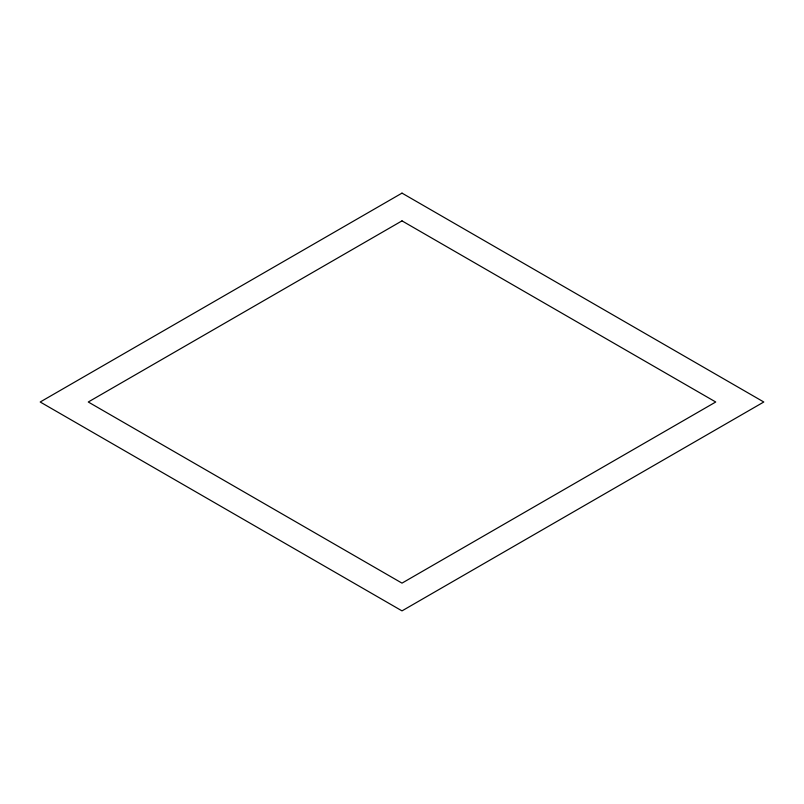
<?xml version="1.0" encoding="UTF-8"?>
<svg xmlns="http://www.w3.org/2000/svg" width="804" height="804" viewBox="0 0 804 804"><rect width="100%" height="100%" fill="white"/><g stroke="black" fill="none" stroke-linecap="round" stroke-linejoin="round"><path stroke-width="1.21" d="M402 193.121L40.2 402L402 610.879L763.8 402L402 193.121M402 220.869L88.269 402L402 583.131L715.731 402L402 220.869"/></g></svg>
